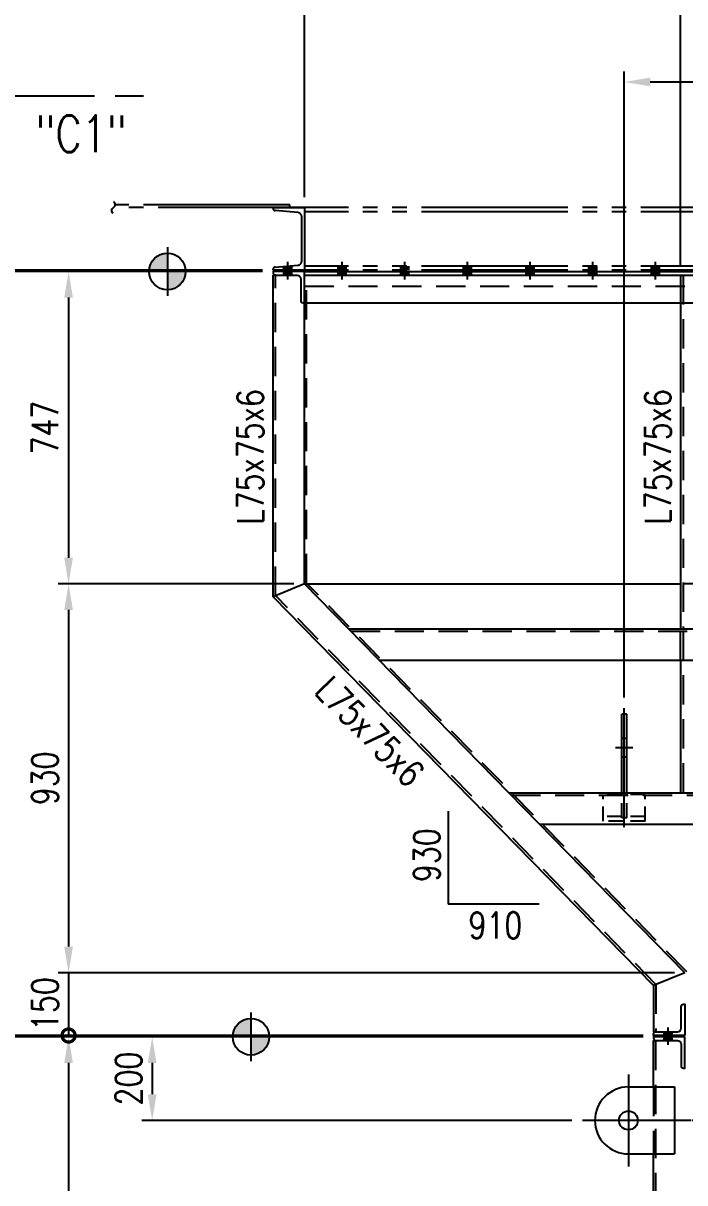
# Model space of a CAD drawing. Header units: millimetres. Extents: x 0 to 134087, y -49114 to 20834.
# Drawn here: x 49296 to 50879, y -38337 to -35565 of the extents above; entities that cross this region are included whole.
import ezdxf
from ezdxf.enums import TextEntityAlignment as Align

# ---------------------------------------------------------------- set-up
doc = ezdxf.new("R2010")
doc.units = ezdxf.units.MM
doc.header["$LTSCALE"] = 35
for name, pattern in [('JNK-CENTER', [34, 30, -1.5, 1, -1.5]), ('JNK-HIDDEN', [3, 2, -1]), ('JNK-PHANTOM', [15, 10, -1, 1, -1, 1, -1])]:
    doc.linetypes.add(name, pattern=pattern)
for name, color, linetype in [('CEN-R', 1, 'JNK-CENTER'), ('CON-C', 4, 'Continuous'), ('CON-G', 3, 'Continuous'), ('CON-W', 7, 'Continuous'), ('CON-Y', 2, 'Continuous'), ('Dim-W', 7, 'Continuous'), ('HID-Y', 2, 'JNK-HIDDEN'), ('PHA-M', 6, 'JNK-PHANTOM'), ('STL-OBJT', 7, 'Continuous'), ('TXTT-C', 4, 'Continuous')]:
    doc.layers.add(name, color=color, linetype=linetype)
doc.styles.add('SIMPLEX', font='simplex.shx', dxfattribs={"width": 0.8})
doc.dimstyles.new('DIM25', dxfattribs={"dimscale": 25, "dimtxt": 2.5, "dimasz": 2.5, "dimexe": 1, "dimexo": 1, "dimgap": 1, "dimtad": 1, "dimdec": 1, "dimdsep": 46, "dimtxsty": 'SIMPLEX', "dimcen": 0, "dimclrt": 2, "dimazin": 2, "dimtfac": 1, "dimtdec": 1, "dimtix": 1, "dimtmove": 2, "dimatfit": 0, "dimfxl": 0.18, "dimtolj": 1, "dimtzin": 0, "dimarcsym": 0})

# ---------------------------------------------------------------- blocks, each defined once
blk = doc.blocks.new('*D2600')
at = {"layer": 'DEFPOINTS', "color": 0, "transparency": 16777216}
for p in [(49893.9, -36158.2), (49404.7, -36905.2), (49968.9, -36905.2)]:
    blk.add_point(p, dxfattribs=at)
at = {"layer": 'Dim-W', "color": 0, "lineweight": -2, "transparency": 16777216}
for p, q in [((49868.9, -36158.2), (49379.7, -36158.2)), ((49404.7, -36220.7), (49404.7, -36842.7)), ((49943.9, -36905.2), (49379.7, -36905.2))]:
    blk.add_line(p, q, dxfattribs=at)
at = {"layer": 'Dim-W', "color": 0, "transparency": 16777216}
for points in [[(49394.3, -36220.7), (49415.1, -36220.7), (49404.7, -36158.2)], [(49394.3, -36842.7), (49415.1, -36842.7), (49404.7, -36905.2)]]:
    blk.add_solid(points, dxfattribs=at)
at = {"layer": 'Dim-W', "color": 2, "transparency": 16777216, "insert": (49348.4, -36531.7), "char_height": 62.5, "attachment_point": 5, "rotation": 90, "style": 'SIMPLEX', "bg_fill": 3, "box_fill_scale": 1.1, "bg_fill_color": 256, "bg_fill_true_color": 13158600, "bg_fill_transparency": 0}
blk.add_mtext('\\A1;747', dxfattribs=at)
blk = doc.blocks.new('*D2601')
at = {"layer": 'DEFPOINTS', "color": 0, "transparency": 16777216}
for p in [(49968.9, -36905.2), (49404.7, -37835.2), (50878.9, -37835.2)]:
    blk.add_point(p, dxfattribs=at)
at = {"layer": 'Dim-W', "color": 0, "lineweight": -2, "transparency": 16777216}
for p, q in [((49943.9, -36905.2), (49379.7, -36905.2)), ((49404.7, -36967.7), (49404.7, -37772.7)), ((50853.9, -37835.2), (49379.7, -37835.2))]:
    blk.add_line(p, q, dxfattribs=at)
at = {"layer": 'Dim-W', "color": 0, "transparency": 16777216}
for points in [[(49394.3, -36967.7), (49415.1, -36967.7), (49404.7, -36905.2)], [(49394.3, -37772.7), (49415.1, -37772.7), (49404.7, -37835.2)]]:
    blk.add_solid(points, dxfattribs=at)
at = {"layer": 'Dim-W', "color": 2, "transparency": 16777216, "insert": (49348.4, -37370.2), "char_height": 62.5, "attachment_point": 5, "rotation": 90, "style": 'SIMPLEX', "bg_fill": 3, "box_fill_scale": 1.1, "bg_fill_color": 256, "bg_fill_true_color": 13158600, "bg_fill_transparency": 0}
blk.add_mtext('\\A1;930', dxfattribs=at)
blk = doc.blocks.new('FS-MARK')
h = blk.add_hatch(color=256)
edge = h.paths.add_edge_path()
edge.add_arc((0, 0), 1.75, 90, 180)
edge.add_line((-1.75, 0), (0, 0))
edge.add_line((0, 0), (0, 1.75))
h = blk.add_hatch(color=256)
edge = h.paths.add_edge_path()
edge.add_line((0, 0), (0, -1.75))
edge.add_arc((0, 0), 1.75, 270, 360)
edge.add_line((1.75, 0), (0, 0))
for p, q in [((0, 2.33), (0, -2.33)), ((2.33, 0), (-2.33, 0))]:
    blk.add_line(p, q)
blk.add_circle((0, 0), 1.75)
at = {"layer": 'CON-Y', "style": 'SIMPLEX', "width": 0.8}
blk.add_attdef('F.S.', (3.19, 1), '', height=2.5, dxfattribs=at)
blk = doc.blocks.new('*D2602')
at = {"layer": 'DEFPOINTS', "color": 0, "transparency": 16777216}
for p in [(52698.9, -35245), (49968.9, -36005.2), (52698.9, -36005.2)]:
    blk.add_point(p, dxfattribs=at)
at = {"layer": 'Dim-W', "color": 0, "lineweight": -2, "transparency": 16777216}
for p, q in [((49968.9, -35980.2), (49968.9, -35220)), ((52698.9, -35980.2), (52698.9, -35220)), ((50031.4, -35245), (52636.4, -35245))]:
    blk.add_line(p, q, dxfattribs=at)
at = {"layer": 'Dim-W', "color": 0, "transparency": 16777216}
for points in [[(50031.4, -35234.6), (50031.4, -35255.4), (49968.9, -35245)], [(52636.4, -35234.6), (52636.4, -35255.4), (52698.9, -35245)]]:
    blk.add_solid(points, dxfattribs=at)
at = {"layer": 'Dim-W', "color": 2, "transparency": 16777216, "insert": (51333.9, -35188.7), "char_height": 62.5, "attachment_point": 5, "style": 'SIMPLEX', "bg_fill": 3, "box_fill_scale": 1.1, "bg_fill_color": 256, "bg_fill_true_color": 13158600, "bg_fill_transparency": 0}
blk.add_mtext('\\A1;2730', dxfattribs=at)
blk = doc.blocks.new('SECMARK2')
at = {"layer": 'TXTT-C'}
blk.add_line((0, 0), (-2.72, 0), dxfattribs=at)
blk.add_lwpolyline([(-4.67, 0), (-14.32, 0), (-14.32, 8.05), (-15.93, 2.38), (-12.63, 2.38)], dxfattribs=at)
at = {"layer": 'TXTT-C', "style": 'SIMPLEX', "width": 1.17}
blk.add_attdef('TAG', text='', height=3.5, dxfattribs=at).set_placement((-7.82, 1.36), align=Align.CENTER)
blk = doc.blocks.new('*D2604')
at = {"layer": 'DEFPOINTS', "color": 0, "transparency": 16777216}
for p in [(49893.9, -36158.2), (48904.7, -40072.2), (50788.9, -40072.2)]:
    blk.add_point(p, dxfattribs=at)
at = {"layer": 'Dim-W', "color": 0, "lineweight": -2, "transparency": 16777216}
for p, q in [((49868.9, -36158.2), (48879.7, -36158.2)), ((48904.7, -36220.7), (48904.7, -40009.7)), ((50763.9, -40072.2), (48879.7, -40072.2))]:
    blk.add_line(p, q, dxfattribs=at)
at = {"layer": 'Dim-W', "color": 0, "transparency": 16777216}
for points in [[(48894.3, -36220.7), (48915.1, -36220.7), (48904.7, -36158.2)], [(48894.3, -40009.7), (48915.1, -40009.7), (48904.7, -40072.2)]]:
    blk.add_solid(points, dxfattribs=at)
at = {"layer": 'Dim-W', "color": 2, "transparency": 16777216, "insert": (48848.4, -38117.7), "char_height": 62.5, "attachment_point": 5, "rotation": 90, "style": 'SIMPLEX', "bg_fill": 3, "box_fill_scale": 1.1, "bg_fill_color": 256, "bg_fill_true_color": 13158600, "bg_fill_transparency": 0}
blk.add_mtext('\\A1;3914', dxfattribs=at)
blk = doc.blocks.new('A$C297B3EFB')
at = {"layer": 'CEN-R'}
for p, q in [((50, 0), (50, 285.1)), ((29, 190.1), (71, 190.1))]:
    blk.add_line(p, q, dxfattribs=at)
at = {"layer": 'CON-G'}
for p, q in [((44, 82.6), (44, 270.1)), ((44, 270.1), (56, 270.1)), ((56, 82.6), (56, 270.1))]:
    blk.add_line(p, q, dxfattribs=at)
at = {"layer": 'HID-Y'}
for p, q in [((44, 212.6), (56, 212.6)), ((44, 167.6), (56, 167.6)), ((44, 22.7), (56, 22.7))]:
    blk.add_line(p, q, dxfattribs=at)
at = {"layer": 'HID-Y', "ltscale": 0.5}
for p, q in [((0, 78.6), (44, 78.6)), ((0, 14.4), (0, 78.6)), ((44, 22.7), (44, 82.6)), ((56, 22.7), (56, 82.6)), ((56, 78.6), (100, 78.6)), ((100, 14.4), (100, 78.6)), ((0, 25.8), (44, 25.8)), ((0, 14.4), (100, 14.4)), ((56, 25.8), (100, 25.8))]:
    blk.add_line(p, q, dxfattribs=at)
blk = doc.blocks.new('*D2608')
at = {"layer": 'DEFPOINTS', "color": 0, "transparency": 16777216}
for p in [(50868.9, -35505.1), (49968.9, -36005.2), (50868.9, -36167.2)]:
    blk.add_point(p, dxfattribs=at)
at = {"layer": 'Dim-W', "color": 0, "lineweight": -2, "transparency": 16777216}
for p, q in [((49968.9, -35980.2), (49968.9, -35480.1)), ((50868.9, -36142.2), (50868.9, -35480.1)), ((50031.4, -35505.1), (50806.4, -35505.1))]:
    blk.add_line(p, q, dxfattribs=at)
at = {"layer": 'Dim-W', "color": 0, "transparency": 16777216}
for points in [[(50031.4, -35494.7), (50031.4, -35515.5), (49968.9, -35505.1)], [(50806.4, -35494.7), (50806.4, -35515.5), (50868.9, -35505.1)]]:
    blk.add_solid(points, dxfattribs=at)
at = {"layer": 'Dim-W', "color": 2, "transparency": 16777216, "insert": (50418.9, -35448.8), "char_height": 62.5, "attachment_point": 5, "style": 'SIMPLEX', "bg_fill": 3, "box_fill_scale": 1.1, "bg_fill_color": 256, "bg_fill_true_color": 13158600, "bg_fill_transparency": 0}
blk.add_mtext('\\A1;900', dxfattribs=at)
blk = doc.blocks.new('*D2609')
at = {"layer": 'DEFPOINTS', "color": 0, "transparency": 16777216}
for p in [(51798.9, -35505.1), (50868.9, -36167.2), (51798.9, -36167.2)]:
    blk.add_point(p, dxfattribs=at)
at = {"layer": 'Dim-W', "color": 0, "lineweight": -2, "transparency": 16777216}
for p, q in [((50868.9, -36142.2), (50868.9, -35480.1)), ((51798.9, -36142.2), (51798.9, -35480.1)), ((50931.4, -35505.1), (51736.4, -35505.1))]:
    blk.add_line(p, q, dxfattribs=at)
at = {"layer": 'Dim-W', "color": 0, "transparency": 16777216}
for points in [[(50931.4, -35494.7), (50931.4, -35515.5), (50868.9, -35505.1)], [(51736.4, -35494.7), (51736.4, -35515.5), (51798.9, -35505.1)]]:
    blk.add_solid(points, dxfattribs=at)
at = {"layer": 'Dim-W', "color": 2, "transparency": 16777216, "insert": (51333.9, -35448.8), "char_height": 62.5, "attachment_point": 5, "style": 'SIMPLEX', "bg_fill": 3, "box_fill_scale": 1.1, "bg_fill_color": 256, "bg_fill_true_color": 13158600, "bg_fill_transparency": 0}
blk.add_mtext('\\A1;930', dxfattribs=at)
blk = doc.blocks.new('*D2611')
at = {"layer": 'DEFPOINTS', "color": 0, "transparency": 16777216}
for p in [(51333.9, -35705.1), (51333.9, -35899.2), (50733.9, -37202.1)]:
    blk.add_point(p, dxfattribs=at)
at = {"layer": 'Dim-W', "color": 0, "lineweight": -2, "transparency": 16777216}
for p, q in [((50733.9, -37177.1), (50733.9, -35680.1)), ((51333.9, -35874.2), (51333.9, -35680.1)), ((50796.4, -35705.1), (51271.4, -35705.1))]:
    blk.add_line(p, q, dxfattribs=at)
at = {"layer": 'Dim-W', "color": 0, "transparency": 16777216}
for points in [[(50796.4, -35694.7), (50796.4, -35715.5), (50733.9, -35705.1)], [(51271.4, -35694.7), (51271.4, -35715.5), (51333.9, -35705.1)]]:
    blk.add_solid(points, dxfattribs=at)
at = {"layer": 'Dim-W', "color": 2, "transparency": 16777216, "insert": (51033.9, -35648.8), "char_height": 62.5, "attachment_point": 5, "style": 'SIMPLEX', "bg_fill": 3, "box_fill_scale": 1.1, "bg_fill_color": 256, "bg_fill_true_color": 13158600, "bg_fill_transparency": 0}
blk.add_mtext('\\A1;600', dxfattribs=at)
blk = doc.blocks.new('_DotSmall')
at = {"color": 0, "linetype": 'ByBlock', "const_width": 0.5}
blk.add_lwpolyline([(-0.0625, 0, 1), (0.0625, 0, 1)], format="xyb", close=True, dxfattribs=at)
blk = doc.blocks.new('*D2615')
at = {"layer": 'DEFPOINTS', "color": 0, "transparency": 16777216}
for p in [(49404.7, -37835.2), (49404.7, -37985.2), (50803.9, -37985.2)]:
    blk.add_point(p, dxfattribs=at)
at = {"layer": 'Dim-W', "color": 0, "lineweight": -2, "transparency": 16777216}
for p, q in [((49404.7, -37835.2), (49404.7, -37985.2)), ((50778.9, -37985.2), (49379.7, -37985.2))]:
    blk.add_line(p, q, dxfattribs=at)
at = {"layer": 'Dim-W', "color": 0, "lineweight": -2, "transparency": 16777216, "xscale": 62.5, "yscale": 62.5, "zscale": 62.5, "rotation": 270}
blk.add_blockref('_DotSmall', (49404.7, -37985.2), dxfattribs=at)
at = {"layer": 'Dim-W', "color": 2, "transparency": 16777216, "insert": (49348.4, -37910.2), "char_height": 62.5, "attachment_point": 5, "rotation": 90, "style": 'SIMPLEX'}
blk.add_mtext('\\A1;150', dxfattribs=at)
blk = doc.blocks.new('_None')
blk = doc.blocks.new('*D2616')
at = {"layer": 'DEFPOINTS', "color": 0, "transparency": 16777216}
for p in [(49893.9, -36158.2), (49104.7, -37985.2), (50803.9, -37985.2)]:
    blk.add_point(p, dxfattribs=at)
at = {"layer": 'Dim-W', "color": 0, "lineweight": -2, "transparency": 16777216}
for p, q in [((49868.9, -36158.2), (49079.7, -36158.2)), ((49104.7, -36220.7), (49104.7, -37922.7)), ((50778.9, -37985.2), (49079.7, -37985.2))]:
    blk.add_line(p, q, dxfattribs=at)
at = {"layer": 'Dim-W', "color": 0, "transparency": 16777216}
for points in [[(49094.3, -36220.7), (49115.1, -36220.7), (49104.7, -36158.2)], [(49094.3, -37922.7), (49115.1, -37922.7), (49104.7, -37985.2)]]:
    blk.add_solid(points, dxfattribs=at)
at = {"layer": 'Dim-W', "color": 2, "transparency": 16777216, "insert": (49048.4, -37071.7), "char_height": 62.5, "attachment_point": 5, "rotation": 90, "style": 'SIMPLEX', "bg_fill": 3, "box_fill_scale": 1.1, "bg_fill_color": 256, "bg_fill_true_color": 13158600, "bg_fill_transparency": 0}
blk.add_mtext('\\A1;1827', dxfattribs=at)
blk = doc.blocks.new('*D2617')
at = {"layer": 'DEFPOINTS', "color": 0, "transparency": 16777216}
for p in [(50803.9, -37988.2), (49104.7, -40072.2), (50788.9, -40072.2)]:
    blk.add_point(p, dxfattribs=at)
at = {"layer": 'Dim-W', "color": 0, "lineweight": -2, "transparency": 16777216}
for p, q in [((50778.9, -37988.2), (49079.7, -37988.2)), ((49104.7, -38050.7), (49104.7, -40009.7)), ((50763.9, -40072.2), (49079.7, -40072.2))]:
    blk.add_line(p, q, dxfattribs=at)
at = {"layer": 'Dim-W', "color": 0, "transparency": 16777216}
for points in [[(49094.3, -38050.7), (49115.1, -38050.7), (49104.7, -37988.2)], [(49094.3, -40009.7), (49115.1, -40009.7), (49104.7, -40072.2)]]:
    blk.add_solid(points, dxfattribs=at)
at = {"layer": 'Dim-W', "color": 2, "transparency": 16777216, "insert": (49048.4, -39030.2), "char_height": 62.5, "attachment_point": 5, "rotation": 90, "style": 'SIMPLEX', "bg_fill": 3, "box_fill_scale": 1.1, "bg_fill_color": 256, "bg_fill_true_color": 13158600, "bg_fill_transparency": 0}
blk.add_mtext('\\A1;2084', dxfattribs=at)
blk = doc.blocks.new('*D2618')
at = {"layer": 'DEFPOINTS', "color": 0, "transparency": 16777216}
for p in [(50803.9, -37988.2), (49404.7, -39022.2), (50803.9, -39022.2)]:
    blk.add_point(p, dxfattribs=at)
at = {"layer": 'Dim-W', "color": 0, "lineweight": -2, "transparency": 16777216}
for p, q in [((50778.9, -37988.2), (49379.7, -37988.2)), ((49404.7, -38050.7), (49404.7, -38959.7)), ((50778.9, -39022.2), (49379.7, -39022.2))]:
    blk.add_line(p, q, dxfattribs=at)
at = {"layer": 'Dim-W', "color": 0, "transparency": 16777216}
for points in [[(49394.3, -38050.7), (49415.1, -38050.7), (49404.7, -37988.2)], [(49394.3, -38959.7), (49415.1, -38959.7), (49404.7, -39022.2)]]:
    blk.add_solid(points, dxfattribs=at)
at = {"layer": 'Dim-W', "color": 2, "transparency": 16777216, "insert": (49348.4, -38505.2), "char_height": 62.5, "attachment_point": 5, "rotation": 90, "style": 'SIMPLEX', "bg_fill": 3, "box_fill_scale": 1.1, "bg_fill_color": 256, "bg_fill_true_color": 13158600, "bg_fill_transparency": 0}
blk.add_mtext('\\A1;1034', dxfattribs=at)
blk = doc.blocks.new('*D2620')
at = {"layer": 'DEFPOINTS', "color": 0, "transparency": 16777216}
for p in [(50803.9, -37988.2), (49604.7, -38188.2), (50633.9, -38188.2)]:
    blk.add_point(p, dxfattribs=at)
at = {"layer": 'Dim-W', "color": 0, "lineweight": -2, "transparency": 16777216}
for p, q in [((50778.9, -37988.2), (49579.7, -37988.2)), ((49604.7, -38050.7), (49604.7, -38125.7)), ((50608.9, -38188.2), (49579.7, -38188.2))]:
    blk.add_line(p, q, dxfattribs=at)
at = {"layer": 'Dim-W', "color": 0, "transparency": 16777216}
for points in [[(49594.3, -38050.7), (49615.1, -38050.7), (49604.7, -37988.2)], [(49594.3, -38125.7), (49615.1, -38125.7), (49604.7, -38188.2)]]:
    blk.add_solid(points, dxfattribs=at)
at = {"layer": 'Dim-W', "color": 2, "transparency": 16777216, "insert": (49548.4, -38088.2), "char_height": 62.5, "attachment_point": 5, "rotation": 90, "style": 'SIMPLEX', "bg_fill": 3, "box_fill_scale": 1.1, "bg_fill_color": 256, "bg_fill_true_color": 13158600, "bg_fill_transparency": 0}
blk.add_mtext('\\A1;200', dxfattribs=at)
blk = doc.blocks.new('*D2624')
at = {"layer": 'DEFPOINTS', "color": 0, "transparency": 16777216}
for p in [(49893.9, -36155.2), (48904.7, -36158.2), (49893.9, -36158.2)]:
    blk.add_point(p, dxfattribs=at)
at = {"layer": 'Dim-W', "color": 0, "lineweight": -2, "transparency": 16777216}
for p, q in [((48904.7, -36092.7), (48904.7, -36030.2)), ((49868.9, -36155.2), (48879.7, -36155.2)), ((48904.7, -36155.2), (48904.7, -36158.2)), ((49868.9, -36158.2), (48879.7, -36158.2)), ((48904.7, -36220.7), (48904.7, -36283.2))]:
    blk.add_line(p, q, dxfattribs=at)
at = {"layer": 'Dim-W', "color": 0, "transparency": 16777216}
blk.add_solid([(48894.3, -36220.7), (48915.1, -36220.7), (48904.7, -36158.2)], dxfattribs=at)
at = {"layer": 'Dim-W', "color": 2, "transparency": 16777216, "insert": (48857.9, -36054.9), "char_height": 62.5, "attachment_point": 5, "rotation": 90, "style": 'SIMPLEX', "bg_fill": 3, "box_fill_scale": 1.1, "bg_fill_color": 256, "bg_fill_true_color": 13158600, "bg_fill_transparency": 0}
blk.add_mtext('\\A1;*3', dxfattribs=at)
at = {"layer": 'Dim-W', "color": 0, "transparency": 16777216}
blk.add_solid([(48894.3, -36092.7), (48915.1, -36092.7), (48904.7, -36155.2)], dxfattribs=at)

msp = doc.modelspace()

# ---------------------------------------------------------------- hatches: boundary and pattern name
at = {"layer": 'CON-W'}
h = msp.add_hatch(color=256, dxfattribs=at)
h.paths.add_polyline_path([(50848.4443, -37976.2481), (50829.4443, -37976.2481), (50829.4443, -37985.2481), (50848.4443, -37985.2481)])
h.paths.add_polyline_path([(50848.4443, -37988.2481), (50829.4443, -37988.2481), (50829.4443, -37997.2481), (50848.4443, -37997.2481)])
at = {"layer": 'Dim-W'}
h = msp.add_hatch(color=256, dxfattribs=at)
h.paths.add_polyline_path([(49928.9443, -36145.1825), (49919.4443, -36146.0136), (49919.4443, -36155.2481), (49928.9443, -36155.2481)])
h.paths.add_polyline_path([(49938.4443, -36144.3514), (49928.9443, -36145.1825), (49928.9443, -36155.2481), (49938.4443, -36155.2481)])
h.paths.add_polyline_path([(49928.9443, -36158.2481), (49919.4443, -36158.2481), (49919.4443, -36167.2481), (49928.9443, -36167.2481)])
h.paths.add_polyline_path([(49938.4443, -36158.2481), (49928.9443, -36158.2481), (49928.9443, -36167.2481), (49938.4443, -36167.2481)])
h = msp.add_hatch(color=256, dxfattribs=at)
h.paths.add_polyline_path([(50058.9443, -36155.2481), (50058.9443, -36145.2481), (50049.4443, -36145.2481), (50049.4443, -36155.2481)])
h.paths.add_polyline_path([(50058.9443, -36155.2481), (50068.4443, -36155.2481), (50068.4443, -36145.2481), (50058.9443, -36145.2481)])
h.paths.add_polyline_path([(50058.9443, -36158.2481), (50049.4443, -36158.2481), (50049.4443, -36167.2481), (50058.9443, -36167.2481)])
h.paths.add_polyline_path([(50068.4443, -36167.2481), (50068.4443, -36158.2481), (50058.9443, -36158.2481), (50058.9443, -36167.2481)])
h = msp.add_hatch(color=256, dxfattribs=at)
h.paths.add_polyline_path([(50208.9443, -36155.2481), (50208.9443, -36145.2481), (50199.4443, -36145.2481), (50199.4443, -36155.2481)])
h.paths.add_polyline_path([(50208.9443, -36155.2481), (50218.4443, -36155.2481), (50218.4443, -36145.2481), (50208.9443, -36145.2481)])
h.paths.add_polyline_path([(50208.9443, -36158.2481), (50199.4443, -36158.2481), (50199.4443, -36167.2481), (50208.9443, -36167.2481)])
h.paths.add_polyline_path([(50218.4443, -36167.2481), (50218.4443, -36158.2481), (50208.9443, -36158.2481), (50208.9443, -36167.2481)])
h = msp.add_hatch(color=256, dxfattribs=at)
h.paths.add_polyline_path([(50358.9443, -36155.2481), (50358.9443, -36145.2481), (50349.4443, -36145.2481), (50349.4443, -36155.2481)])
h.paths.add_polyline_path([(50358.9443, -36155.2481), (50368.4443, -36155.2481), (50368.4443, -36145.2481), (50358.9443, -36145.2481)])
h.paths.add_polyline_path([(50358.9443, -36158.2481), (50349.4443, -36158.2481), (50349.4443, -36167.2481), (50358.9443, -36167.2481)])
h.paths.add_polyline_path([(50368.4443, -36167.2481), (50368.4443, -36158.2481), (50358.9443, -36158.2481), (50358.9443, -36167.2481)])
h = msp.add_hatch(color=256, dxfattribs=at)
h.paths.add_polyline_path([(50508.9443, -36155.2481), (50508.9443, -36145.2481), (50499.4443, -36145.2481), (50499.4443, -36155.2481)])
h.paths.add_polyline_path([(50508.9443, -36155.2481), (50518.4443, -36155.2481), (50518.4443, -36145.2481), (50508.9443, -36145.2481)])
h.paths.add_polyline_path([(50508.9443, -36158.2481), (50499.4443, -36158.2481), (50499.4443, -36167.2481), (50508.9443, -36167.2481)])
h.paths.add_polyline_path([(50518.4443, -36167.2481), (50518.4443, -36158.2481), (50508.9443, -36158.2481), (50508.9443, -36167.2481)])
h = msp.add_hatch(color=256, dxfattribs=at)
h.paths.add_polyline_path([(50658.9443, -36155.2481), (50658.9443, -36145.2481), (50649.4443, -36145.2481), (50649.4443, -36155.2481)])
h.paths.add_polyline_path([(50658.9443, -36155.2481), (50668.4443, -36155.2481), (50668.4443, -36145.2481), (50658.9443, -36145.2481)])
h.paths.add_polyline_path([(50658.9443, -36158.2481), (50649.4443, -36158.2481), (50649.4443, -36167.2481), (50658.9443, -36167.2481)])
h.paths.add_polyline_path([(50668.4443, -36167.2481), (50668.4443, -36158.2481), (50658.9443, -36158.2481), (50658.9443, -36167.2481)])
h = msp.add_hatch(color=256, dxfattribs=at)
h.paths.add_polyline_path([(50808.9443, -36155.2481), (50808.9443, -36145.2481), (50799.4443, -36145.2481), (50799.4443, -36155.2481)])
h.paths.add_polyline_path([(50808.9443, -36155.2481), (50818.4443, -36155.2481), (50818.4443, -36145.2481), (50808.9443, -36145.2481)])
h.paths.add_polyline_path([(50808.9443, -36158.2481), (50799.4443, -36158.2481), (50799.4443, -36167.2481), (50808.9443, -36167.2481)])
h.paths.add_polyline_path([(50818.4443, -36167.2481), (50818.4443, -36158.2481), (50808.9443, -36158.2481), (50808.9443, -36167.2481)])

# ---------------------------------------------------------------- linework, layer by layer
at = {"layer": 'CEN-R'}
for p, q in [((49928.9443, -36177.2481), (49928.9443, -36135.1825)), ((50058.9443, -36177.2481), (50058.9443, -36135.2481)), ((50208.9443, -36177.2481), (50208.9443, -36135.2481)), ((50358.9443, -36177.2481), (50358.9443, -36135.2481)), ((50508.9443, -36177.2481), (50508.9443, -36135.2481)), ((50658.9443, -36177.2481), (50658.9443, -36135.2481)), ((50808.9443, -36177.2481), (50808.9443, -36135.2481)), ((50838.9443, -38007.2481), (50838.9443, -37966.2481)), ((50743.9443, -38078.2481), (50743.9443, -38298.2481)), ((52033.9443, -38188.2481), (50633.9443, -38188.2481)), ((50893.9443, -38188.2481), (50643.9443, -38188.2481))]:
    msp.add_line(p, q, dxfattribs=at)
at = {"layer": 'CON-G'}
for p, q in [((49893.9443, -36935.8377), (49893.9443, -36167.2481)), ((49899.9443, -36167.2481), (49893.9443, -36167.2481)), ((49968.9443, -36905.2481), (49968.9443, -36158.2481)), ((49968.9443, -36158.2481), (52698.9443, -36158.2481)), ((49968.9443, -36167.2481), (52698.9443, -36167.2481)), ((49968.9443, -36233.2481), (50868.9443, -36233.2481)), ((49968.9443, -36905.2481), (49893.9443, -36935.8377)), ((50878.9443, -37835.2481), (49968.9443, -36905.2481)), ((49968.9443, -36905.2481), (50868.9443, -36905.2481)), ((50803.9443, -37865.8377), (49893.9443, -36935.8377)), ((50457.5866, -37404.6298), (52210.3019, -37404.6298)), ((50530.9737, -37479.6298), (52136.9148, -37479.6298)), ((50878.9443, -37835.2481), (50803.9443, -37865.8377)), ((50803.9443, -37865.8377), (50803.9443, -37976.2481)), ((50809.9443, -37976.2481), (50803.9443, -37976.2481)), ((50803.9443, -38108.2481), (50803.9443, -37997.2481)), ((50803.9443, -37997.2481), (50809.9443, -37997.2481)), ((50853.9443, -38108.2481), (50853.9443, -38268.2481)), ((50803.9443, -40063.2481), (50803.9443, -38268.2481))]:
    msp.add_line(p, q, dxfattribs=at)
for points in [[(49968.9443, -36158.2481), (49893.9443, -36158.2481), (49893.9443, -36161.2481, 0.414213562), (49899.9443, -36167.2481), (49951.4443, -36167.2481, -0.414213562), (49959.9443, -36175.7481), (49959.9443, -36227.2481, 0.414213562), (49965.9443, -36233.2481), (49968.9443, -36233.2481)], [(50878.9443, -37985.2481), (50803.9443, -37985.2481), (50803.9443, -37982.2481, -0.414213562), (50809.9443, -37976.2481), (50861.4443, -37976.2481, 0.414213562), (50869.9443, -37967.7481), (50869.9443, -37916.2481, -0.414213562), (50875.9443, -37910.2481), (50878.9443, -37910.2481)], [(50878.9443, -37988.2481), (50803.9443, -37988.2481), (50803.9443, -37991.2481, 0.414213562), (50809.9443, -37997.2481), (50861.4443, -37997.2481, -0.414213562), (50869.9443, -38005.7481), (50869.9443, -38057.2481, 0.414213562), (50875.9443, -38063.2481), (50878.9443, -38063.2481)]]:
    msp.add_lwpolyline(points, format="xyb", close=True, dxfattribs=at)
msp.add_circle((50743.9443, -38188.2481), 22.5, dxfattribs=at)
msp.add_arc((50743.9443, -38188.2481), 80, 90, 270, dxfattribs=at)
at = {"layer": 'CON-W'}
msp.add_lwpolyline([(49511.7176, -36018.9729, -0.583454175), (49511.959, -36005.2481, 0.583454175), (49512.2004, -35991.5233)], format="xyb", dxfattribs=at)
at = {"layer": 'HID-Y'}
for p, q in [((49919.4443, -36155.2481), (49919.4443, -36146.0136)), ((49938.4443, -36155.2481), (49938.4443, -36144.3514)), ((50049.4443, -36155.2481), (50049.4443, -36145.2481)), ((50068.4443, -36155.2481), (50068.4443, -36145.2481)), ((50199.4443, -36155.2481), (50199.4443, -36145.2481)), ((50218.4443, -36155.2481), (50218.4443, -36145.2481)), ((50349.4443, -36155.2481), (50349.4443, -36145.2481)), ((50368.4443, -36155.2481), (50368.4443, -36145.2481)), ((50499.4443, -36155.2481), (50499.4443, -36145.2481)), ((50518.4443, -36155.2481), (50518.4443, -36145.2481)), ((50649.4443, -36155.2481), (50649.4443, -36145.2481)), ((50668.4443, -36155.2481), (50668.4443, -36145.2481)), ((50799.4443, -36155.2481), (50799.4443, -36145.2481)), ((50818.4443, -36155.2481), (50818.4443, -36145.2481)), ((49899.9443, -36933.3905), (49899.9443, -36167.2481)), ((49919.4443, -36167.2481), (49919.4443, -36158.2481)), ((49938.4443, -36167.2481), (49938.4443, -36158.2481)), ((50049.4443, -36167.2481), (50049.4443, -36158.2481)), ((50068.4443, -36167.2481), (50068.4443, -36158.2481)), ((50199.4443, -36167.2481), (50199.4443, -36158.2481)), ((50218.4443, -36167.2481), (50218.4443, -36158.2481)), ((50349.4443, -36167.2481), (50349.4443, -36158.2481)), ((50368.4443, -36167.2481), (50368.4443, -36158.2481)), ((50499.4443, -36167.2481), (50499.4443, -36158.2481)), ((50518.4443, -36167.2481), (50518.4443, -36158.2481)), ((50649.4443, -36167.2481), (50649.4443, -36158.2481)), ((50668.4443, -36167.2481), (50668.4443, -36158.2481)), ((50799.4443, -36167.2481), (50799.4443, -36158.2481)), ((50818.4443, -36167.2481), (50818.4443, -36158.2481)), ((49968.9443, -36193.2481), (52698.9443, -36193.2481)), ((49973.9443, -36903.2088), (49973.9443, -36193.2481)), ((50868.9443, -36233.2481), (50943.9443, -36233.2481)), ((50883.9443, -37833.2088), (49973.9443, -36903.2088)), ((50809.9443, -37863.3905), (49899.9443, -36933.3905)), ((50463.4575, -37410.6298), (52204.431, -37410.6298)), ((50809.9443, -37863.3905), (50809.9443, -37976.2481)), ((50829.4443, -37985.2481), (50829.4443, -37976.2481)), ((50848.4443, -37985.2481), (50848.4443, -37976.2481)), ((50809.9443, -40063.2481), (50809.9443, -37997.2481)), ((50829.4443, -37997.2481), (50829.4443, -37988.2481)), ((50848.4443, -37997.2481), (50848.4443, -37988.2481)), ((50803.9443, -38108.2481), (50803.9443, -38268.2481))]:
    msp.add_line(p, q, dxfattribs=at)
at = {"layer": 'PHA-M'}
for p, q in [((49968.9443, -36005.2481), (49512.0411, -36005.2481)), ((49933.9443, -35999.2481), (49516.0297, -35999.2481)), ((49933.9443, -36005.2481), (49933.9443, -35999.2481)), ((52698.9443, -36005.2481), (49968.9443, -36005.2481)), ((52698.9443, -36015.2481), (49968.9443, -36015.2481)), ((52698.9443, -36145.2481), (49968.9443, -36145.2481)), ((52698.9443, -36155.2481), (49968.9443, -36155.2481))]:
    msp.add_line(p, q, dxfattribs=at)
msp.add_lwpolyline([(49968.9443, -36005.2481), (49968.9443, -36155.2481), (49893.9443, -36155.2481), (49893.9443, -36152.8263, -0.388878732), (49898.5085, -36147.8453), (49953.3158, -36143.0503, 0.388878732), (49962.4443, -36133.0883), (49962.4443, -36027.4079, 0.388878732), (49953.3158, -36017.446), (49898.5085, -36012.651, -0.388878732), (49893.9443, -36007.67), (49893.9443, -36005.2481)], format="xyb", close=True, dxfattribs=at)

# ---------------------------------------------------------------- block references
at = {"layer": 'CON-W'}
ref = msp.add_blockref('SECMARK2', (49583.8022, -35738.8786), dxfattribs=dict(at, xscale=-25, yscale=25, zscale=25, rotation=180))
ref.add_attrib('TAG', '"C1"', (49325.2005, -35872.5453), dxfattribs={"layer": 'CON-C', "height": 87.5, "style": 'SIMPLEX', "width": 0.8})

# ---------------------------------------------------------------- texts
at = {"layer": 'CON-Y', "style": 'SIMPLEX', "width": 0.8}
msp.add_text('L75x75x6', height=62.5, rotation=90, dxfattribs=at).set_placement((49870.8494, -36763.38))

# ---------------------------------------------------------------- next in the draw order: dimensions: what is measured, and where the dimension line sits
at = {"layer": 'Dim-W'}
dim = msp.add_linear_dim(base=(52698.9443, -35244.9938), p1=(49968.9443, -36005.2481), p2=(52698.9443, -36005.2481), dimstyle='DIM25', override={"dimdec": 0, "dimtdec": 0, "dimtix": 0, "dimtmove": 0, "dimatfit": 2, "dimtfill": 1}, dxfattribs=at)
dim.commit()
dim.dimension.update_dxf_attribs({"geometry": '*D2602', "text_midpoint": (51333.9443, -35188.7438)})
dim = msp.add_linear_dim(base=(49404.6884, -36905.2481), p1=(49893.9443, -36158.2481), p2=(49968.9443, -36905.2481), angle=90, dimstyle='DIM25', override={"dimdec": 0, "dimtdec": 0, "dimtix": 0, "dimatfit": 2, "dimtfill": 1}, dxfattribs=at)
dim.commit()
dim.dimension.update_dxf_attribs({"geometry": '*D2600', "text_midpoint": (49348.4384, -36531.7481)})

# ---------------------------------------------------------------- next in the draw order: block references
at = {"layer": 'STL-OBJT', "xscale": 25, "yscale": 25, "zscale": 25}
msp.add_blockref('FS-MARK', (49640.9916, -36158.2481), dxfattribs=at)

# ---------------------------------------------------------------- next in the draw order: dimensions: what is measured, and where the dimension line sits
at = {"layer": 'Dim-W'}
dim = msp.add_linear_dim(base=(49404.6884, -37835.2481), p1=(49968.9443, -36905.2481), p2=(50878.9443, -37835.2481), angle=90, dimstyle='DIM25', override={"dimdec": 0, "dimtdec": 0, "dimtix": 0, "dimatfit": 2, "dimtfill": 1}, dxfattribs=at)
dim.commit()
dim.dimension.update_dxf_attribs({"geometry": '*D2601', "text_midpoint": (49348.4384, -37370.2481)})

# ---------------------------------------------------------------- next in the draw order: linework, layer by layer
at = {"layer": 'CON-G'}
for p, q in [((50868.9443, -36167.2481), (50868.9443, -37012.6383)), ((50868.9443, -37087.6383), (50868.9443, -37404.6298))]:
    msp.add_line(p, q, dxfattribs=at)
at = {"layer": 'HID-Y'}
for p, q in [((50874.9443, -36167.2481), (50874.9443, -37012.6383)), ((50943.9443, -36905.2481), (50868.9443, -36905.2481)), ((50868.9443, -37087.6383), (50868.9443, -37018.6383)), ((50874.9443, -37018.6383), (50874.9443, -37404.6298))]:
    msp.add_line(p, q, dxfattribs=at)
at = {"layer": 'STL-OBJT'}
for p in [(50312.5464, -37448.5402), (50530.2117, -37670.9893)]:
    msp.add_line(p, (50312.5464, -37670.9893), dxfattribs=at)

# ---------------------------------------------------------------- next in the draw order: texts
at = {"layer": 'CON-Y', "style": 'SIMPLEX', "width": 0.8}
for s, rotation, p in [('L75x75x6', 314.3772443, (49990.1257, -37164.0608)), ('930', 90, (50292.8219, -37618.3392))]:
    msp.add_text(s, height=62.5, rotation=rotation, dxfattribs=at).set_placement(p)
msp.add_text('910', height=62.5, dxfattribs=at).set_placement((50361.4906, -37752.9644))

# ---------------------------------------------------------------- next in the draw order: dimensions: what is measured, and where the dimension line sits
at = {"layer": 'Dim-W'}
dim = msp.add_linear_dim(base=(48904.6884, -40072.2481), p1=(49893.9443, -36158.2481), p2=(50788.9443, -40072.2481), angle=90, dimstyle='DIM25', override={"dimdec": 0, "dimadec": 1, "dimazin": 3, "dimtdec": 0, "dimtix": 0, "dimtmove": 0, "dimtfill": 1}, dxfattribs=at)
dim.commit()
dim.dimension.update_dxf_attribs({"geometry": '*D2604', "text_midpoint": (48904.6884, -38117.7481), "dimtype": 160})

# ---------------------------------------------------------------- next in the draw order: linework, layer by layer
at = {"layer": 'CON-G'}
for p, q in [((50074.0249, -37012.6383), (52593.8636, -37012.6383)), ((50147.412, -37087.6383), (52520.4765, -37087.6383)), ((50743.9443, -38108.2481), (50853.9443, -38108.2481)), ((50743.9443, -38268.2481), (50853.9443, -38268.2481))]:
    msp.add_line(p, q, dxfattribs=at)
at = {"layer": 'HID-Y'}
msp.add_line((50079.8959, -37018.6383), (52587.9926, -37018.6383), dxfattribs=at)

# ---------------------------------------------------------------- next in the draw order: block references
at = {"layer": 'CON-G', "xscale": -1}
msp.add_blockref('A$C297B3EFB', (50783.9443, -37487.2251), dxfattribs=at)

# ---------------------------------------------------------------- next in the draw order: texts
at = {"layer": 'CON-Y', "style": 'SIMPLEX', "width": 0.8}
msp.add_text('L75x75x6', height=62.5, rotation=90, dxfattribs=at).set_placement((50845.8494, -36763.38))

# ---------------------------------------------------------------- next in the draw order: dimensions: what is measured, and where the dimension line sits
at = {"layer": 'Dim-W'}
dim = msp.add_linear_dim(base=(50868.9443, -35505.0968), p1=(49968.9443, -36005.2481), p2=(50868.9443, -36167.2481), dimstyle='DIM25', override={"dimdec": 0, "dimtdec": 0, "dimtix": 0, "dimatfit": 2, "dimtfill": 1}, dxfattribs=at)
dim.commit()
dim.dimension.update_dxf_attribs({"geometry": '*D2608', "text_midpoint": (50418.9443, -35448.8468)})
dim = msp.add_linear_dim(base=(49404.6884, -37985.2481), p1=(49404.6884, -37835.2481), p2=(50803.9443, -37985.2481), angle=90, dimstyle='DIM25', override={"dimdec": 0, "dimblk1": 'None', "dimblk2": 'DotSmall', "dimsah": 1, "dimtdec": 0, "dimtmove": 0, "dimatfit": 2}, dxfattribs=at)
dim.commit()
dim.dimension.update_dxf_attribs({"geometry": '*D2615', "text_midpoint": (49404.6884, -37910.2481), "dimtype": 160})

# ---------------------------------------------------------------- next in the draw order: dimensions: what is measured, and where the dimension line sits
dim = msp.add_linear_dim(base=(51798.9443, -35505.0968), p1=(50868.9443, -36167.2481), p2=(51798.9443, -36167.2481), dimstyle='DIM25', override={"dimdec": 0, "dimtdec": 0, "dimtix": 0, "dimatfit": 2, "dimtfill": 1}, dxfattribs=at)
dim.commit()
dim.dimension.update_dxf_attribs({"geometry": '*D2609', "text_midpoint": (51333.9443, -35448.8468)})

# ---------------------------------------------------------------- next in the draw order: dimensions: what is measured, and where the dimension line sits
dim = msp.add_linear_dim(base=(51333.9443, -35705.0968), p1=(50733.9443, -37202.0893), p2=(51333.9443, -35899.2481), dimstyle='DIM25', override={"dimdec": 0, "dimtdec": 0, "dimtix": 0, "dimatfit": 2, "dimtfill": 1}, dxfattribs=at)
dim.commit()
dim.dimension.update_dxf_attribs({"geometry": '*D2611', "text_midpoint": (51033.9443, -35648.8468)})

# ---------------------------------------------------------------- next in the draw order: dimensions: what is measured, and where the dimension line sits
dim = msp.add_linear_dim(base=(49104.6884, -37985.2481), p1=(49893.9443, -36158.2481), p2=(50803.9443, -37985.2481), angle=90, dimstyle='DIM25', override={"dimdec": 0, "dimtdec": 0, "dimtix": 0, "dimatfit": 2, "dimtfill": 1}, dxfattribs=at)
dim.commit()
dim.dimension.update_dxf_attribs({"geometry": '*D2616', "text_midpoint": (49048.4384, -37071.7481)})

# ---------------------------------------------------------------- next in the draw order: dimensions: what is measured, and where the dimension line sits
dim = msp.add_linear_dim(base=(48904.6884, -36158.2481), p1=(49893.9443, -36155.2481), p2=(49893.9443, -36158.2481), angle=90, text='*<>', dimstyle='DIM25', override={"dimdec": 0, "dimtdec": 0, "dimtix": 0, "dimatfit": 2, "dimtfill": 1}, dxfattribs=at)
dim.commit()
dim.dimension.update_dxf_attribs({"geometry": '*D2624', "text_midpoint": (48857.8565, -36054.8836), "dimtype": 160})
dim = msp.add_linear_dim(base=(49104.6884, -40072.2481), p1=(50803.9443, -37988.2481), p2=(50788.9443, -40072.2481), angle=90, dimstyle='DIM25', override={"dimdec": 0, "dimtdec": 0, "dimtix": 0, "dimatfit": 2, "dimtfill": 1}, dxfattribs=at)
dim.commit()
dim.dimension.update_dxf_attribs({"geometry": '*D2617', "text_midpoint": (49048.4384, -39030.2481)})

# ---------------------------------------------------------------- next in the draw order: dimensions: what is measured, and where the dimension line sits
dim = msp.add_linear_dim(base=(49404.6884, -39022.2481), p1=(50803.9443, -37988.2481), p2=(50803.9443, -39022.2481), angle=90, dimstyle='DIM25', override={"dimdec": 0, "dimtdec": 0, "dimtix": 0, "dimatfit": 2, "dimtfill": 1}, dxfattribs=at)
dim.commit()
dim.dimension.update_dxf_attribs({"geometry": '*D2618', "text_midpoint": (49348.4384, -38505.2481)})

# ---------------------------------------------------------------- next in the draw order: dimensions: what is measured, and where the dimension line sits
dim = msp.add_linear_dim(base=(49604.6884, -38188.2481), p1=(50803.9443, -37988.2481), p2=(50633.9443, -38188.2481), angle=90, dimstyle='DIM25', override={"dimdec": 0, "dimtdec": 0, "dimtix": 0, "dimatfit": 2, "dimtfill": 1}, dxfattribs=at)
dim.commit()
dim.dimension.update_dxf_attribs({"geometry": '*D2620', "text_midpoint": (49548.4384, -38088.2481)})

# ---------------------------------------------------------------- next in the draw order: block references
at = {"layer": 'STL-OBJT', "xscale": 25, "yscale": 25, "zscale": 25}
msp.add_blockref('FS-MARK', (49840.9916, -37988.2481), dxfattribs=at)

doc.saveas('drawing.dxf')
